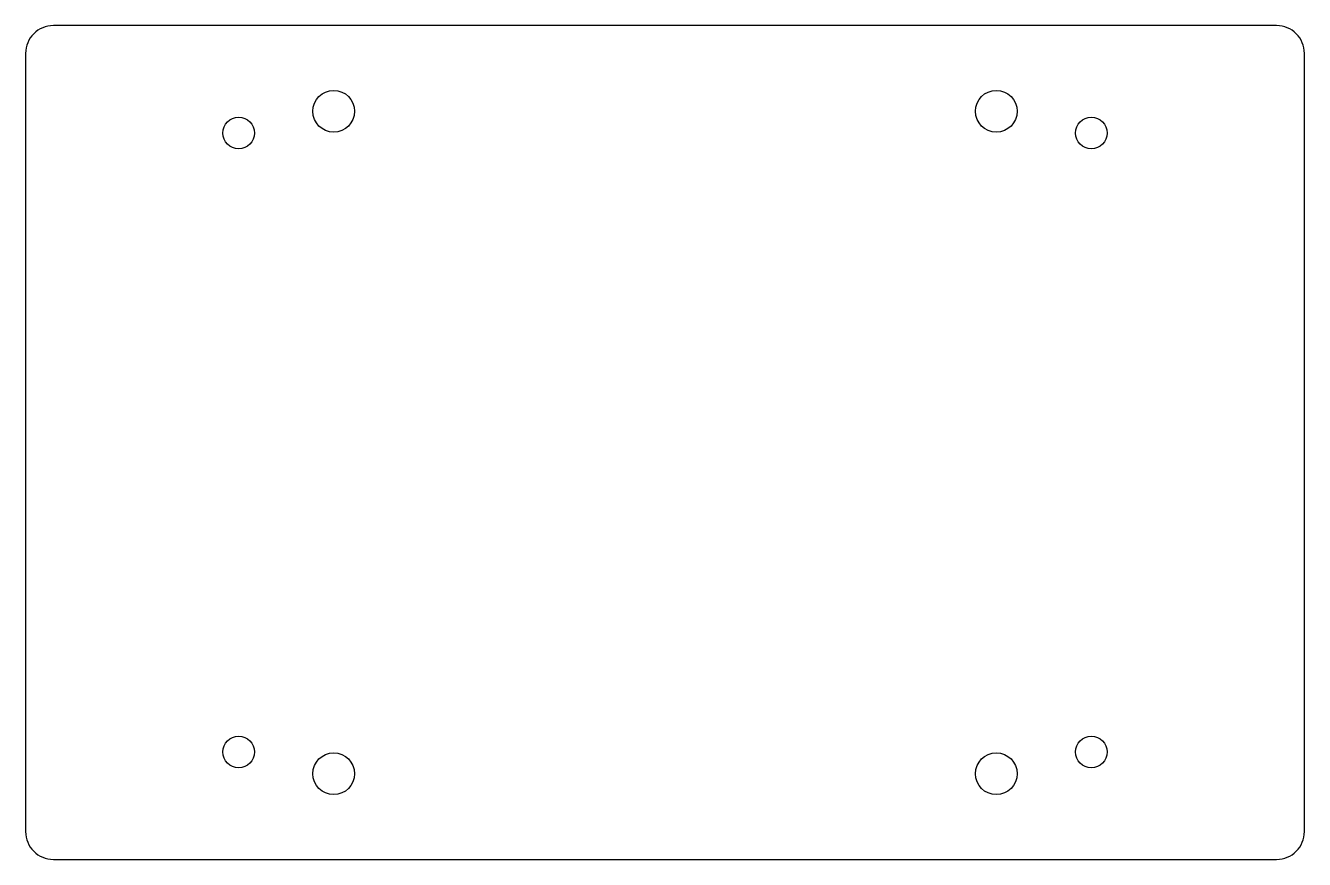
# Model space of a CAD drawing. Header units: millimetres. Extents: x 0 to 138, y 0 to 90.
import ezdxf

# ---------------------------------------------------------------- set-up
doc = ezdxf.new("R2010")
doc.units = ezdxf.units.MM

msp = doc.modelspace()

# ---------------------------------------------------------------- linework, layer by layer
msp.add_lwpolyline([(0, 3, 0.414214), (3, 0), (135, 0, 0.414214), (138, 3), (138, 87, 0.414214), (135, 90), (3, 90, 0.414214), (0, 87)], format="xyb", close=True)
for centre, radius in [((33.25, 80.75), 2.25), ((104.75, 80.75), 2.25), ((23, 78.4), 1.7), ((115, 78.4), 1.7), ((23, 11.6), 1.7), ((115, 11.6), 1.7), ((33.25, 9.25), 2.25), ((104.75, 9.25), 2.25)]:
    msp.add_circle(centre, radius)

doc.saveas('drawing.dxf')
